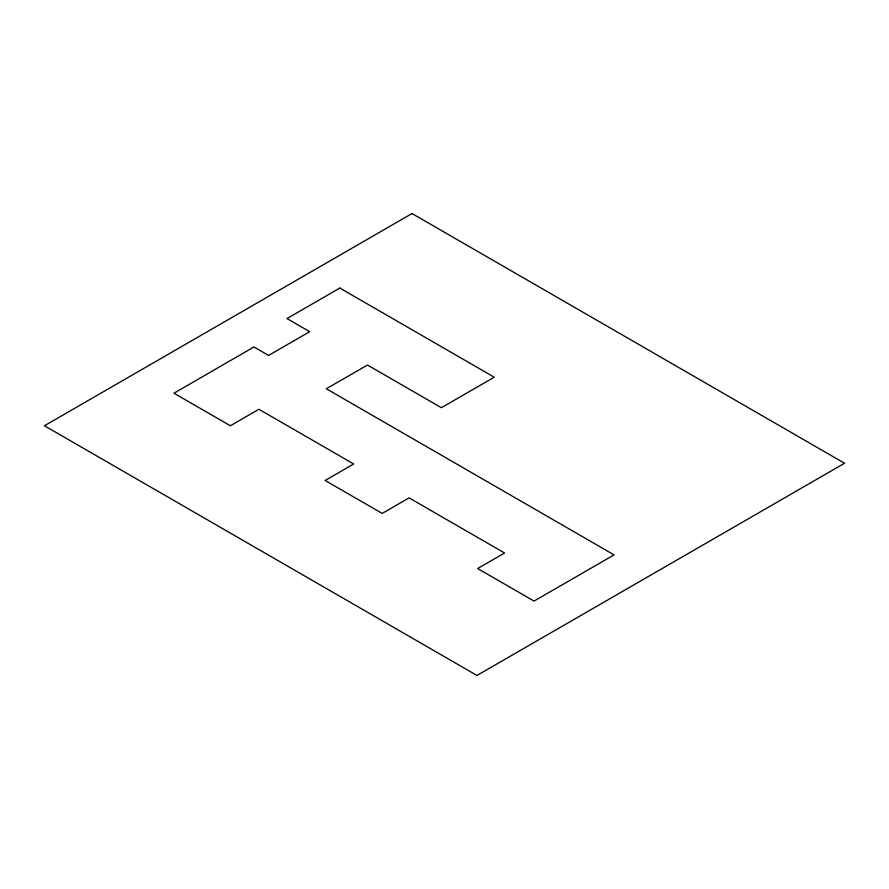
<?xml version="1.0" encoding="UTF-8"?>
<svg xmlns="http://www.w3.org/2000/svg" width="889" height="889" viewBox="0 0 889 889"><rect width="100%" height="100%" fill="white"/><g stroke="black" fill="none" stroke-linecap="round" stroke-linejoin="round"><path stroke-width="1.33" d="M412.029 213.538L44.45 425.753L476.971 675.462L844.55 463.247L412.029 213.538M339.831 288.058L286.991 318.562L309.705 331.686L268.589 355.422L253.965 346.977L173.966 393.194L230.362 425.764L258.91 409.273L353.689 463.991L325.13 480.471L382.192 513.42L409.107 497.884L504.574 553.002L477.671 568.538L534.045 601.086L614.077 554.892L326.341 388.771L367.468 365.035L441.389 407.707L494.228 377.203L339.831 288.058"/></g></svg>
